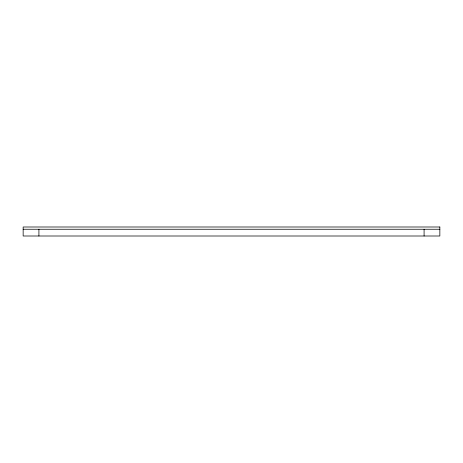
<?xml version="1.0" encoding="UTF-8"?>
<svg xmlns="http://www.w3.org/2000/svg" width="463" height="463" viewBox="0 0 463 463"><rect width="100%" height="100%" fill="white"/><g stroke="black" fill="none" stroke-linecap="round" stroke-linejoin="round"><path stroke-width="0.69" d="M23.15 229.249L439.85 229.249M424.085 229.249L424.085 236.003M38.915 229.249L38.915 236.003M439.85 226.997L23.15 226.997L23.15 236.003L439.85 236.003L439.85 226.997"/></g></svg>
